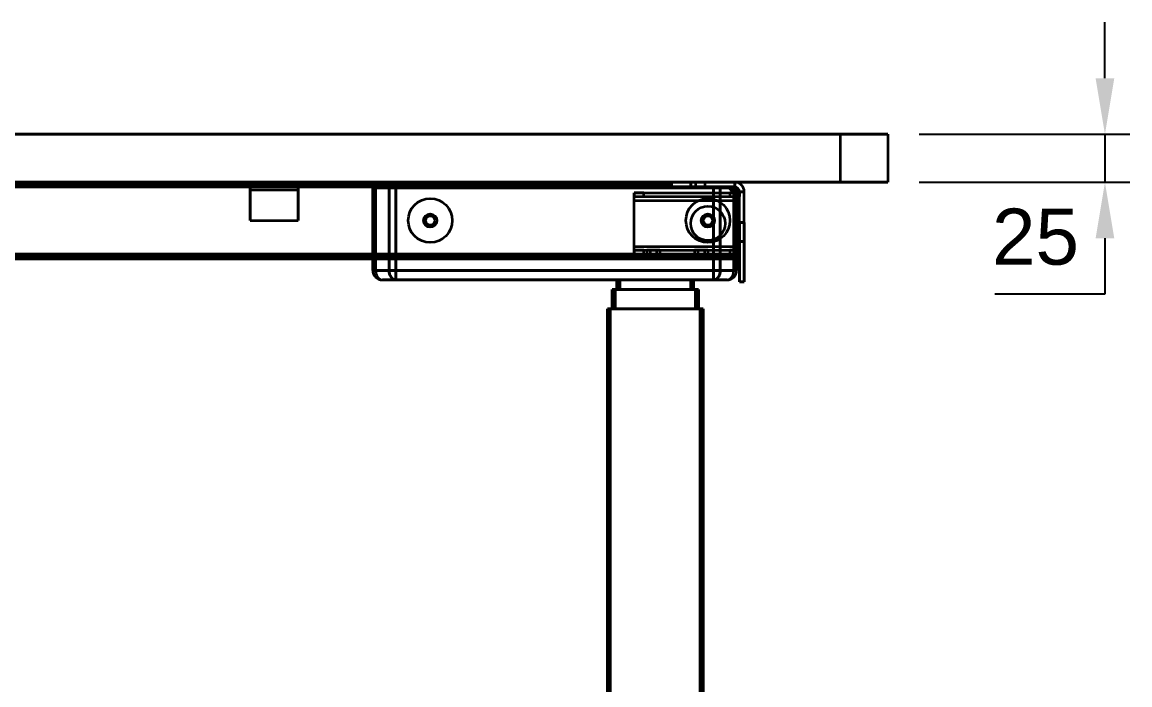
# Model space of a CAD drawing. Header units: millimetres. Extents: x -176 to 3932, y -325 to 2058.
# Drawn here: x 1051 to 1629, y 1712 to 2058 of the extents above; entities that cross this region are included whole.
import ezdxf

# ---------------------------------------------------------------- set-up
doc = ezdxf.new("R2010")
doc.units = ezdxf.units.MM
doc.styles.get("Standard").update_dxf_attribs({"font": 'arial.ttf'})
doc.dimstyles.new('CGJ', dxfattribs={"dimscale": 13, "dimtxt": 2.25, "dimasz": 2.25, "dimexe": 1, "dimexo": 1.25, "dimgap": 1.15, "dimtad": 1, "dimtoh": 1, "dimdec": 1, "dimdsep": 46, "dimtxsty": 'Standard', "dimcen": 0, "dimclrd": 2, "dimclre": 2, "dimclrt": 2, "dimadec": 0, "dimazin": 0, "dimtfac": 1, "dimtdec": 1, "dimtmove": 0, "dimatfit": 0, "dimfxl": 1, "dimtolj": 1, "dimtzin": 0, "dimlwe": -1, "dimarcsym": 2})

# ---------------------------------------------------------------- blocks, each defined once
blk = doc.blocks.new('Drawing View2')
at = {"color": 7, "linetype": 'Continuous', "lineweight": 35}
for p, q in [((1340.5, 581), (-109.5, 581)), ((-109.5, 581), (1340.5, 581)), ((1365.5, 581), (1340.5, 581)), ((1340.5, 581), (1340.5, 556)), ((1340.5, 581), (1365.5, 581)), ((1340.5, 581), (1340.5, 556)), ((1365.5, 581), (1365.5, 556)), ((1365.5, 581), (1365.5, 556)), ((-109.5, 556), (1340.5, 556)), ((1340.5, 556), (-109.5, 556)), ((-21.5, 556), (1252.5, 556)), ((-21.5, 556), (1252.5, 556)), ((1252.5, 556), (-21.5, 556)), ((1252.5, 556), (-21.5, 556)), ((1032.5, 556), (1032.5, 552)), ((1032.5, 556), (1057.5, 556)), ((1032.5, 552), (1032.5, 556)), ((1032.5, 556), (1057.5, 556)), ((1032.5, 556), (1032.5, 554)), ((1032.5, 554), (1032.5, 556)), ((1042, 556), (1042, 554)), ((1048, 556), (1042, 556)), ((1048, 554), (1048, 556)), ((1057.5, 552), (1057.5, 556)), ((1057.5, 556), (1057.5, 554)), ((1057.5, 554), (1057.5, 556)), ((1057.5, 556), (1057.5, 552)), ((1252.5, 553.5), (1252.5, 556)), ((1252.5, 556), (1252.5, 553.5)), ((1252.5, 556), (1252.5, 553.5)), ((1252.5, 553.5), (1252.5, 556)), ((1262.5, 556), (1252.5, 556)), ((1252.5, 556), (1262.5, 556)), ((1252.5, 556), (1252.5, 553.5)), ((1252.5, 553.5), (1252.5, 556)), ((1285.5, 556), (1262.5, 556)), ((1285.5, 556), (1262.5, 556)), ((1262.5, 556), (1262.5, 553.5)), ((1262.5, 553.5), (1262.5, 556)), ((1265, 556), (1265, 553.5)), ((1265, 556), (1265, 553.5)), ((1265, 556), (1265, 553.5)), ((1265, 556), (1265, 553.5)), ((1270, 556), (1265, 556)), ((1265, 556), (1270, 556)), ((1270, 556), (1265, 556)), ((1265, 556), (1270, 556)), ((1270, 553.5), (1270, 556)), ((1270, 553.5), (1270, 556)), ((1270, 553.5), (1270, 556)), ((1270, 553.5), (1270, 556)), ((1285.5, 553.5), (1285.5, 556)), ((1285.5, 556), (1285.5, 553.5)), ((1365.5, 556), (1340.5, 556)), ((1340.5, 556), (1365.5, 556)), ((-21.5, 554.5), (1252.5, 554.5)), ((-21.5, 554.5), (1252.5, 554.5)), ((1252.5, 554.5), (-21.5, 554.5)), ((1252.5, 554.5), (-21.5, 554.5)), ((-21.5, 553.5), (1252.5, 553.5)), ((-21.5, 553.5), (1252.5, 553.5)), ((-21.5, 553.5), (1252.5, 553.5)), ((-21.5, 553.5), (1252.5, 553.5)), ((1252.5, 553.5), (-21.5, 553.5)), ((1252.5, 553.5), (-21.5, 553.5)), ((1252.5, 553.5), (-21.5, 553.5)), ((1252.5, 553.5), (-21.5, 553.5)), ((1032.5, 552), (1032.5, 554)), ((1032.5, 554), (1057.5, 554)), ((1032.5, 554), (1057.5, 554)), ((1032.5, 554), (1032.5, 552)), ((1032.5, 552), (1032.5, 536)), ((1032.5, 552), (1057.5, 552)), ((1032.5, 552), (1057.5, 552)), ((1032.5, 536), (1032.5, 552)), ((1032.5, 536), (1032.5, 552)), ((1032.5, 552), (1057.5, 552)), ((1032.5, 552), (1057.5, 552)), ((1032.5, 552), (1032.5, 536)), ((1048, 554), (1042, 554)), ((1057.5, 552), (1057.5, 554)), ((1057.5, 554), (1057.5, 552)), ((1057.5, 536), (1057.5, 552)), ((1057.5, 552), (1057.5, 536)), ((1057.5, 536), (1057.5, 552)), ((1057.5, 552), (1057.5, 536)), ((1096.5, 553), (1096.5, 510)), ((1096.5, 510), (1096.5, 553)), ((1097.96, 553), (1096.5, 553)), ((1096.5, 553), (1097.96, 553)), ((1105.04, 553), (1097.96, 553)), ((1097.96, 553), (1105.04, 553)), ((1097.96, 553), (1097.96, 510)), ((1097.96, 510), (1097.96, 553)), ((1105.04, 553), (1105.04, 510)), ((1105.04, 510), (1105.04, 553)), ((1108.57, 553), (1105.04, 553)), ((1105.04, 553), (1108.57, 553)), ((1108.57, 510), (1108.57, 553)), ((1108.57, 553), (1274.43, 553)), ((1108.57, 553), (1108.57, 510)), ((1274.43, 553), (1108.57, 553)), ((1238, 550.5), (1233, 550.5)), ((1233, 550.5), (1288, 550.5)), ((1233, 546.5), (1233, 550.5)), ((1233, 550.5), (1233, 548.5)), ((1233, 548.5), (1233, 550.5)), ((1233, 546.5), (1233, 550.5)), ((1233, 550.5), (1288, 550.5)), ((1233, 548.5), (1233, 550.5)), ((1238, 550.5), (1233, 550.5)), ((1233, 550.5), (1233, 548.5)), ((1238, 550.5), (1283, 550.5)), ((1238, 548.5), (1238, 550.5)), ((1238, 550.5), (1283, 550.5)), ((1238, 548.5), (1238, 550.5)), ((1252.5, 553.5), (1252.5, 554.5)), ((1252.5, 554.5), (1252.5, 553.5)), ((1252.5, 553.5), (1252.5, 554.5)), ((1252.5, 554.5), (1252.5, 553.5)), ((1252.5, 553.5), (1252.5, 553)), ((1252.5, 553.5), (1252.5, 553)), ((1252.5, 553), (1252.5, 553.5)), ((1252.5, 553.5), (1252.5, 553)), ((1252.5, 553), (1252.5, 553.5)), ((1252.5, 553), (1252.5, 553.5)), ((1252.5, 553.5), (1252.5, 553)), ((1252.5, 553), (1252.5, 553.5)), ((1252.5, 553.5), (1262.5, 553.5)), ((1262.5, 553.5), (1252.5, 553.5)), ((1252.5, 553), (1282.5, 553)), ((1252.5, 553), (1282.5, 553)), ((1252.5, 553), (1282.5, 553)), ((1282.5, 553), (1252.5, 553)), ((1282.5, 553), (1252.5, 553)), ((1282.5, 553), (1252.5, 553)), ((1252.5, 553), (1282.5, 553)), ((1282.5, 553), (1252.5, 553)), ((1285.5, 553.5), (1262.5, 553.5)), ((1285.5, 553.5), (1262.5, 553.5)), ((1270, 553.5), (1265, 553.5)), ((1270, 553.5), (1265, 553.5)), ((1270, 553.5), (1265, 553.5)), ((1270, 553.5), (1265, 553.5)), ((1274.43, 510), (1274.43, 553)), ((1274.43, 553), (1274.43, 510)), ((1274.43, 553), (1277.96, 553)), ((1277.96, 553), (1274.43, 553)), ((1277.96, 510), (1277.96, 553)), ((1277.96, 553), (1277.96, 510)), ((1277.96, 553), (1285.04, 553)), ((1285.04, 553), (1277.96, 553)), ((1287.5, 548), (1282.5, 553)), ((1287.5, 548), (1282.5, 553)), ((1282.5, 553), (1287.5, 548)), ((1282.5, 553), (1287.5, 548)), ((1287.5, 548), (1282.5, 553)), ((1287.5, 548), (1282.5, 553)), ((1282.5, 553), (1287.5, 548)), ((1282.5, 553), (1287.5, 548)), ((1288, 550.5), (1283, 550.5)), ((1283, 550.5), (1283, 548.5)), ((1288, 550.5), (1283, 550.5)), ((1283, 550.5), (1283, 548.5)), ((1285.04, 553), (1285.04, 510)), ((1285.04, 510), (1285.04, 553)), ((1285.04, 553), (1286.5, 553)), ((1286.5, 553), (1285.04, 553)), ((1286.5, 553), (1286.5, 510)), ((1286.5, 510), (1286.5, 553)), ((1288, 534.91), (1288, 551)), ((1290.5, 551), (1288, 551)), ((1288, 534.91), (1288, 551)), ((1288, 551), (1290.5, 551)), ((1288, 548.5), (1288, 550.5)), ((1288, 550.5), (1288, 548.5)), ((1288, 546.5), (1288, 550.5)), ((1288, 550.5), (1288, 548.5)), ((1288, 546.5), (1288, 550.5)), ((1288, 548.5), (1288, 550.5)), ((1290.5, 534.91), (1290.5, 551)), ((1290.5, 534.91), (1290.5, 551)), ((1233, 546.5), (1233, 548.5)), ((1233, 548.5), (1288, 548.5)), ((1233, 548.5), (1238, 548.5)), ((1233, 546.5), (1233, 548.5)), ((1233, 548.5), (1238, 548.5)), ((1233, 548.5), (1288, 548.5)), ((1233, 522.5), (1233, 546.5)), ((1233, 522.5), (1233, 546.5)), ((1233, 546.5), (1288, 546.5)), ((1233, 546.5), (1288, 546.5)), ((1233, 522.5), (1233, 546.5)), ((1233, 546.5), (1288, 546.5)), ((1233, 522.5), (1233, 546.5)), ((1233, 546.5), (1288, 546.5)), ((1238, 548.5), (1283, 548.5)), ((1238, 548.5), (1283, 548.5)), ((1283, 548.5), (1288, 548.5)), ((1283, 548.5), (1288, 548.5)), ((1287.5, 548), (1287.5, 518.5)), ((1287.5, 518.5), (1287.5, 548)), ((1287.5, 518.5), (1287.5, 548)), ((1287.5, 548), (1287.5, 518.5)), ((1287.5, 518.5), (1287.5, 548)), ((1287.5, 548), (1287.5, 518.5)), ((1287.5, 518.5), (1287.5, 548)), ((1287.5, 548), (1287.5, 518.5)), ((1288, 546.5), (1288, 548.5)), ((1288, 546.5), (1288, 548.5)), ((1288, 522.5), (1288, 546.5)), ((1288, 522.5), (1288, 546.5)), ((1288, 522.5), (1288, 546.5)), ((1288, 522.5), (1288, 546.5)), ((1032.5, 536), (1057.5, 536)), ((1032.5, 536), (1057.5, 536)), ((1032.5, 536), (1057.5, 536)), ((1032.5, 536), (1057.5, 536)), ((1288, 534.91), (1290.5, 534.91)), ((1290.5, 534.91), (1288, 534.91)), ((1288, 534.91), (1288, 524.98)), ((1288, 524.98), (1288, 534.91)), ((1290.5, 524.98), (1290.5, 534.91)), ((1290.5, 534.91), (1290.5, 524.98)), ((1233, 518.5), (1233, 522.5)), ((1233, 520.5), (1233, 522.5)), ((1233, 522.5), (1288, 522.5)), ((1233, 522.5), (1288, 522.5)), ((1233, 522.5), (1288, 522.5)), ((1233, 518.5), (1233, 522.5)), ((1233, 522.5), (1288, 522.5)), ((1233, 520.5), (1233, 522.5)), ((1288, 524.98), (1290.5, 524.98)), ((1290.5, 524.98), (1288, 524.98)), ((1288, 524.98), (1288, 504.07)), ((1288, 504.07), (1288, 524.98)), ((1288, 520.5), (1288, 522.5)), ((1288, 518.5), (1288, 522.5)), ((1288, 520.5), (1288, 522.5)), ((1288, 518.5), (1288, 522.5)), ((1290.5, 504.07), (1290.5, 524.98)), ((1290.5, 524.98), (1290.5, 504.07)), ((-56.5, 518.5), (1287.5, 518.5)), ((-56.5, 518.5), (1287.5, 518.5)), ((-56.5, 518.5), (1287.5, 518.5)), ((-56.5, 518.5), (1287.5, 518.5)), ((1287.5, 518.5), (-56.5, 518.5)), ((1287.5, 518.5), (-56.5, 518.5)), ((1287.5, 518.5), (-56.5, 518.5)), ((1287.5, 518.5), (-56.5, 518.5)), ((-56.5, 517.5), (1287.5, 517.5)), ((-56.5, 517.5), (1287.5, 517.5)), ((1287.5, 517.5), (-56.5, 517.5)), ((1287.5, 517.5), (-56.5, 517.5)), ((-56.5, 516), (1287.5, 516)), ((-56.5, 516), (1287.5, 516)), ((1287.5, 516), (-56.5, 516)), ((1287.5, 516), (-56.5, 516)), ((1233, 520.5), (1233, 518.5)), ((1233, 518.5), (1233, 520.5)), ((1238, 520.5), (1233, 520.5)), ((1233, 520.5), (1288, 520.5)), ((1233, 518.5), (1233, 520.5)), ((1233, 520.5), (1288, 520.5)), ((1238, 520.5), (1233, 520.5)), ((1233, 520.5), (1233, 518.5)), ((1233, 518.5), (1238, 518.5)), ((1233, 518.5), (1288, 518.5)), ((1233, 518.5), (1288, 518.5)), ((1233, 518.5), (1238, 518.5)), ((1238, 520.5), (1283, 520.5)), ((1238, 518.5), (1238, 520.5)), ((1238, 518.5), (1238, 520.5)), ((1238, 520.5), (1283, 520.5)), ((1238, 518.5), (1283, 518.5)), ((1238, 518.5), (1283, 518.5)), ((1241.27, 520.5), (1239.54, 520.5)), ((1239.54, 520.5), (1239.54, 518.5)), ((1239.54, 520.5), (1241.27, 520.5)), ((1241.27, 520.5), (1239.54, 520.5)), ((1239.54, 520.5), (1241.27, 520.5)), ((1239.54, 520.5), (1239.54, 518.5)), ((1239.54, 518.5), (1241.27, 518.5)), ((1241.27, 518.5), (1239.54, 518.5)), ((1241.27, 518.5), (1239.54, 518.5)), ((1239.54, 518.5), (1241.27, 518.5)), ((1240, 517.5), (1240, 516)), ((1240, 517.5), (1240, 516)), ((1246, 517.5), (1240, 517.5)), ((1240, 517.5), (1246, 517.5)), ((1246, 516), (1240.01, 516)), ((1246, 516), (1240.01, 516)), ((1241.27, 520.5), (1244.73, 520.5)), ((1244.73, 520.5), (1241.27, 520.5)), ((1241.27, 520.5), (1241.27, 518.5)), ((1241.27, 520.5), (1241.27, 518.5)), ((1244.73, 520.5), (1241.27, 520.5)), ((1241.27, 520.5), (1244.73, 520.5)), ((1241.27, 520.5), (1241.27, 518.5)), ((1241.27, 520.5), (1241.27, 518.5)), ((1244.73, 518.5), (1241.27, 518.5)), ((1241.27, 518.5), (1244.73, 518.5)), ((1244.73, 518.5), (1241.27, 518.5)), ((1241.27, 518.5), (1244.73, 518.5)), ((1246.46, 520.5), (1244.73, 520.5)), ((1244.73, 520.5), (1244.73, 518.5)), ((1244.73, 520.5), (1246.46, 520.5)), ((1244.73, 520.5), (1244.73, 518.5)), ((1246.46, 520.5), (1244.73, 520.5)), ((1244.73, 520.5), (1246.46, 520.5)), ((1244.73, 520.5), (1244.73, 518.5)), ((1244.73, 520.5), (1244.73, 518.5)), ((1246.46, 518.5), (1244.73, 518.5)), ((1244.73, 518.5), (1246.46, 518.5)), ((1246.46, 518.5), (1244.73, 518.5)), ((1244.73, 518.5), (1246.46, 518.5)), ((1246, 516), (1246, 517.5)), ((1246, 516), (1246, 517.5)), ((1246.46, 520.5), (1246.46, 518.5)), ((1246.46, 520.5), (1246.46, 518.5)), ((1266.27, 520.5), (1264.54, 520.5)), ((1264.54, 520.5), (1264.54, 518.5)), ((1264.54, 520.5), (1266.27, 520.5)), ((1266.27, 520.5), (1264.54, 520.5)), ((1264.54, 520.5), (1266.27, 520.5)), ((1264.54, 520.5), (1264.54, 518.5)), ((1264.54, 518.5), (1266.27, 518.5)), ((1266.27, 518.5), (1264.54, 518.5)), ((1266.27, 518.5), (1264.54, 518.5)), ((1264.54, 518.5), (1266.27, 518.5)), ((1265, 517.5), (1265, 516)), ((1265, 517.5), (1265, 516)), ((1271, 517.5), (1265, 517.5)), ((1265, 517.5), (1271, 517.5)), ((1271, 516), (1265.01, 516)), ((1271, 516), (1265.01, 516)), ((1269.73, 520.5), (1266.27, 520.5)), ((1266.27, 520.5), (1266.27, 518.5)), ((1266.27, 520.5), (1266.27, 518.5)), ((1266.27, 520.5), (1269.73, 520.5)), ((1269.73, 520.5), (1266.27, 520.5)), ((1266.27, 520.5), (1266.27, 518.5)), ((1266.27, 520.5), (1269.73, 520.5)), ((1266.27, 520.5), (1266.27, 518.5)), ((1266.27, 518.5), (1269.73, 518.5)), ((1269.73, 518.5), (1266.27, 518.5)), ((1269.73, 518.5), (1266.27, 518.5)), ((1266.27, 518.5), (1269.73, 518.5)), ((1269.73, 520.5), (1269.73, 518.5)), ((1269.73, 520.5), (1271.46, 520.5)), ((1271.46, 520.5), (1269.73, 520.5)), ((1269.73, 520.5), (1269.73, 518.5)), ((1271.46, 520.5), (1269.73, 520.5)), ((1269.73, 520.5), (1269.73, 518.5)), ((1269.73, 520.5), (1269.73, 518.5)), ((1269.73, 520.5), (1271.46, 520.5)), ((1271.46, 518.5), (1269.73, 518.5)), ((1269.73, 518.5), (1271.46, 518.5)), ((1271.46, 518.5), (1269.73, 518.5)), ((1269.73, 518.5), (1271.46, 518.5)), ((1271, 516), (1271, 517.5)), ((1271, 516), (1271, 517.5)), ((1271.46, 520.5), (1271.46, 518.5)), ((1271.46, 520.5), (1271.46, 518.5)), ((1288, 520.5), (1283, 520.5)), ((1283, 520.5), (1283, 518.5)), ((1288, 520.5), (1283, 520.5)), ((1283, 520.5), (1283, 518.5)), ((1283, 518.5), (1288, 518.5)), ((1283, 518.5), (1288, 518.5)), ((1287.5, 518.5), (1287.5, 517.5)), ((1287.5, 517.5), (1287.5, 518.5)), ((1287.5, 516), (1287.5, 518.5)), ((1287.5, 518.5), (1287.5, 516)), ((1287.5, 518.5), (1287.5, 516)), ((1287.5, 518.5), (1287.5, 517.5)), ((1287.5, 517.5), (1287.5, 518.5)), ((1287.5, 516), (1287.5, 518.5)), ((1288, 518.5), (1288, 520.5)), ((1288, 520.5), (1288, 518.5)), ((1288, 520.5), (1288, 518.5)), ((1288, 518.5), (1288, 520.5)), ((1096.5, 510), (1097.96, 510)), ((1097.96, 510), (1096.5, 510)), ((1105.04, 510), (1097.96, 510)), ((1097.96, 510), (1105.04, 510)), ((1105.04, 510), (1108.57, 510)), ((1108.57, 510), (1105.04, 510)), ((1108.57, 510), (1274.43, 510)), ((1274.43, 510), (1108.57, 510)), ((1108.57, 505), (1108.57, 510)), ((1108.57, 510), (1108.57, 505)), ((1274.43, 505), (1274.43, 510)), ((1274.43, 510), (1277.96, 510)), ((1277.96, 510), (1274.43, 510)), ((1274.43, 510), (1274.43, 505)), ((1285.04, 510), (1277.96, 510)), ((1277.96, 510), (1285.04, 510)), ((1285.04, 510), (1286.5, 510)), ((1286.5, 510), (1285.04, 510)), ((1108.57, 505), (1101.5, 505)), ((1101.5, 505), (1108.57, 505)), ((1274.43, 505), (1108.57, 505)), ((1108.57, 505), (1274.43, 505)), ((1224, 500), (1224, 505)), ((1224, 505), (1224, 500)), ((1225.5, 505), (1224, 505)), ((1224, 505), (1225.5, 505)), ((1225.5, 505), (1225.5, 500)), ((1225.5, 500), (1225.5, 505)), ((1262.5, 505), (1225.5, 505)), ((1225.5, 505), (1262.5, 505)), ((1262.5, 500), (1262.5, 505)), ((1262.5, 505), (1262.5, 500)), ((1262.5, 505), (1264, 505)), ((1264, 505), (1262.5, 505)), ((1264, 505), (1264, 500)), ((1264, 500), (1264, 505)), ((1281.5, 505), (1274.43, 505)), ((1274.43, 505), (1281.5, 505)), ((1290.5, 504.07), (1288, 504.07)), ((1288, 504.07), (1290.5, 504.07)), ((1288, 504.07), (1288, 504)), ((1288, 504), (1288, 504.07)), ((1288, 504), (1290.5, 504)), ((1290.5, 504), (1288, 504)), ((1290.5, 504.07), (1290.5, 504)), ((1290.5, 504), (1290.5, 504.07)), ((1221.5, 500), (1221.5, 490)), ((1221.5, 490), (1221.5, 500)), ((1223, 500), (1221.5, 500)), ((1221.5, 500), (1223, 500)), ((1265, 500), (1223, 500)), ((1223, 500), (1265, 500)), ((1223, 490), (1223, 500)), ((1223, 500), (1223, 490)), ((1225.5, 500), (1224, 500)), ((1224, 500), (1225.5, 500)), ((1225.5, 500), (1262.5, 500)), ((1262.5, 500), (1225.5, 500)), ((1262.5, 500), (1264, 500)), ((1264, 500), (1262.5, 500)), ((1265, 500), (1266.5, 500)), ((1266.5, 500), (1265, 500)), ((1265, 500), (1265, 490)), ((1265, 490), (1265, 500)), ((1266.5, 490), (1266.5, 500)), ((1266.5, 500), (1266.5, 490)), ((1219, 490), (1219, -10)), ((1219, -10), (1219, 490)), ((1220.5, 490), (1219, 490)), ((1219, 490), (1220.5, 490)), ((1220.5, 490), (1220.5, -10)), ((1220.5, -10), (1220.5, 490)), ((1267.5, 490), (1220.5, 490)), ((1220.5, 490), (1267.5, 490)), ((1223, 490), (1221.5, 490)), ((1221.5, 490), (1223, 490)), ((1223, 490), (1265, 490)), ((1265, 490), (1223, 490)), ((1265, 490), (1266.5, 490)), ((1266.5, 490), (1265, 490)), ((1267.5, -10), (1267.5, 490)), ((1267.5, 490), (1267.5, -10)), ((1269, 490), (1267.5, 490)), ((1267.5, 490), (1269, 490)), ((1269, -10), (1269, 490)), ((1269, 490), (1269, -10))]:
    blk.add_line(p, q, dxfattribs=at)
at = {"color": 7, "linetype": 'Continuous', "lineweight": 35, "flags": 128}
for points in [[(1097.96, 510), (1097.98, 509.61), (1098.01, 509.22), (1098.06, 508.83), (1098.14, 508.45), (1098.23, 508.09), (1098.35, 507.73), (1098.49, 507.39), (1098.64, 507.06), (1098.81, 506.75), (1099, 506.46), (1099.2, 506.2), (1099.42, 505.95), (1099.65, 505.74), (1099.89, 505.54), (1100.15, 505.38), (1100.41, 505.24), (1100.67, 505.14), (1100.95, 505.06), (1101.22, 505.02), (1101.5, 505)], [(1097.96, 510), (1097.98, 509.61), (1098.01, 509.22), (1098.06, 508.83), (1098.14, 508.45), (1098.23, 508.09), (1098.35, 507.73), (1098.49, 507.39), (1098.64, 507.06), (1098.81, 506.75), (1099, 506.46), (1099.2, 506.2), (1099.42, 505.95), (1099.65, 505.74), (1099.89, 505.54), (1100.15, 505.38), (1100.41, 505.24), (1100.67, 505.14), (1100.95, 505.06), (1101.22, 505.02), (1101.5, 505)], [(1108.57, 505), (1108.29, 505.02), (1108.02, 505.06), (1107.75, 505.14), (1107.48, 505.24), (1107.22, 505.38), (1106.97, 505.54), (1106.72, 505.74), (1106.49, 505.95), (1106.27, 506.2), (1106.07, 506.46), (1105.88, 506.75), (1105.71, 507.06), (1105.56, 507.39), (1105.42, 507.73), (1105.3, 508.09), (1105.21, 508.45), (1105.13, 508.83), (1105.08, 509.22), (1105.05, 509.61), (1105.04, 510)], [(1105.04, 510), (1105.05, 509.61), (1105.08, 509.22), (1105.13, 508.83), (1105.21, 508.45), (1105.3, 508.09), (1105.42, 507.73), (1105.56, 507.39), (1105.71, 507.06), (1105.88, 506.75), (1106.07, 506.46), (1106.27, 506.2), (1106.49, 505.95), (1106.72, 505.74), (1106.97, 505.54), (1107.22, 505.38), (1107.48, 505.24), (1107.75, 505.14), (1108.02, 505.06), (1108.29, 505.02), (1108.57, 505)], [(1274.43, 505), (1274.71, 505.02), (1274.98, 505.06), (1275.25, 505.14), (1275.52, 505.24), (1275.78, 505.38), (1276.03, 505.54), (1276.28, 505.74), (1276.51, 505.95), (1276.73, 506.2), (1276.93, 506.46), (1277.12, 506.75), (1277.29, 507.06), (1277.44, 507.39), (1277.58, 507.73), (1277.7, 508.09), (1277.79, 508.45), (1277.87, 508.83), (1277.92, 509.22), (1277.95, 509.61), (1277.96, 510)], [(1277.96, 510), (1277.95, 509.61), (1277.92, 509.22), (1277.87, 508.83), (1277.79, 508.45), (1277.7, 508.09), (1277.58, 507.73), (1277.44, 507.39), (1277.29, 507.06), (1277.12, 506.75), (1276.93, 506.46), (1276.73, 506.2), (1276.51, 505.95), (1276.28, 505.74), (1276.03, 505.54), (1275.78, 505.38), (1275.52, 505.24), (1275.25, 505.14), (1274.98, 505.06), (1274.71, 505.02), (1274.43, 505)], [(1281.5, 505), (1281.78, 505.02), (1282.05, 505.06), (1282.33, 505.14), (1282.59, 505.24), (1282.85, 505.38), (1283.11, 505.54), (1283.35, 505.74), (1283.58, 505.95), (1283.8, 506.2), (1284, 506.46), (1284.19, 506.75), (1284.36, 507.06), (1284.51, 507.39), (1284.65, 507.73), (1284.77, 508.09), (1284.86, 508.45), (1284.94, 508.83), (1284.99, 509.22), (1285.02, 509.61), (1285.04, 510)], [(1281.5, 505), (1281.78, 505.02), (1282.05, 505.06), (1282.33, 505.14), (1282.59, 505.24), (1282.85, 505.38), (1283.11, 505.54), (1283.35, 505.74), (1283.58, 505.95), (1283.8, 506.2), (1284, 506.46), (1284.19, 506.75), (1284.36, 507.06), (1284.51, 507.39), (1284.65, 507.73), (1284.77, 508.09), (1284.86, 508.45), (1284.94, 508.83), (1284.99, 509.22), (1285.02, 509.61), (1285.04, 510)]]:
    blk.add_lwpolyline(points, dxfattribs=at)
at = {"color": 7, "linetype": 'Continuous', "lineweight": 35}
for centre, radius in [((1126.5, 536), 11.5), ((1126.5, 536), 11.5), ((1126.5, 536), 11.5), ((1126.5, 536), 11.5), ((1271.5, 536), 11.5), ((1271.5, 536), 11.5), ((1271.5, 536), 11.5), ((1271.5, 536), 11.5), ((1126.5, 536), 3.5), ((1126.5, 536), 3.5), ((1126.5, 536), 3.5), ((1126.5, 536), 3.5), ((1126.5, 536), 2.4), ((1126.5, 536), 2.4), ((1126.5, 536), 2.4), ((1126.5, 536), 2.4), ((1271.5, 534.5), 9), ((1271.5, 534.5), 9), ((1271.5, 534.5), 9), ((1271.5, 534.5), 9), ((1271.5, 536), 3.5), ((1271.5, 536), 3.5), ((1271.5, 536), 3.5), ((1271.5, 536), 3.5), ((1271.5, 536), 2.4), ((1271.5, 536), 2.4), ((1271.5, 536), 2.4), ((1271.5, 536), 2.4)]:
    blk.add_circle(centre, radius, dxfattribs=at)
for centre, radius, start, end in [((1285.5, 551), 5, 360, 90), ((1285.5, 551), 5, 0, 90), ((1285.5, 551), 2.5, 0, 90), ((1285.5, 551), 2.5, 360, 90), ((1101.5, 510), 5, 180, 270), ((1101.5, 510), 5, 180, 270), ((1281.5, 510), 5, 270, 0), ((1281.5, 510), 5, 270, 0)]:
    blk.add_arc(centre, radius, start, end, dxfattribs=at)
blk = doc.blocks.new('*D59')
at = {"color": 2, "lineweight": -2, "transparency": 16777216}
for p, q in [((1616.05, 2028.56), (1616.05, 2057.81)), ((1616.05, 1999.31), (1616.05, 1974.31)), ((1616.05, 1945.06), (1616.05, 1915.81)), ((1616.05, 1915.81), (1558.48, 1915.81))]:
    blk.add_line(p, q, dxfattribs=at)
at = {"color": 2, "transparency": 16777216}
for p, q in [((1518.97, 1999.31), (1629.05, 1999.31)), ((1518.97, 1974.31), (1629.05, 1974.31))]:
    blk.add_line(p, q, dxfattribs=at)
at = {"color": 2, "lineweight": -3, "transparency": 16777216}
for points in [[(1611.18, 2028.56), (1620.93, 2028.56), (1616.05, 1999.31)], [(1611.18, 1945.06), (1620.93, 1945.06), (1616.05, 1974.31)]]:
    blk.add_solid(points, dxfattribs=at)
at = {"layer": 'Defpoints', "color": 0, "lineweight": -3, "transparency": 16777216}
for p in [(1502.72, 1999.31), (1502.72, 1974.31), (1616.05, 1974.31)]:
    blk.add_point(p, dxfattribs=at)
at = {"color": 2, "transparency": 16777216, "insert": (1579.79, 1945.69), "char_height": 29.25, "attachment_point": 5}
blk.add_mtext('\\A1;25', dxfattribs=at)

msp = doc.modelspace()

# ---------------------------------------------------------------- block references
at = {"linetype": 'Continuous', "lineweight": 0}
msp.add_blockref('Drawing View2', (137.22, 1418.31), dxfattribs=at)

# ---------------------------------------------------------------- dimensions: what is measured, and where the dimension line sits
dim = msp.add_linear_dim(base=(1616.05, 1974.31), p1=(1502.72, 1999.31), p2=(1502.72, 1974.31), angle=90, dimstyle='CGJ')
dim.commit()
dim.dimension.update_dxf_attribs({"geometry": '*D59', "text_midpoint": (1579.79, 1945.69)})

doc.saveas('drawing.dxf')
